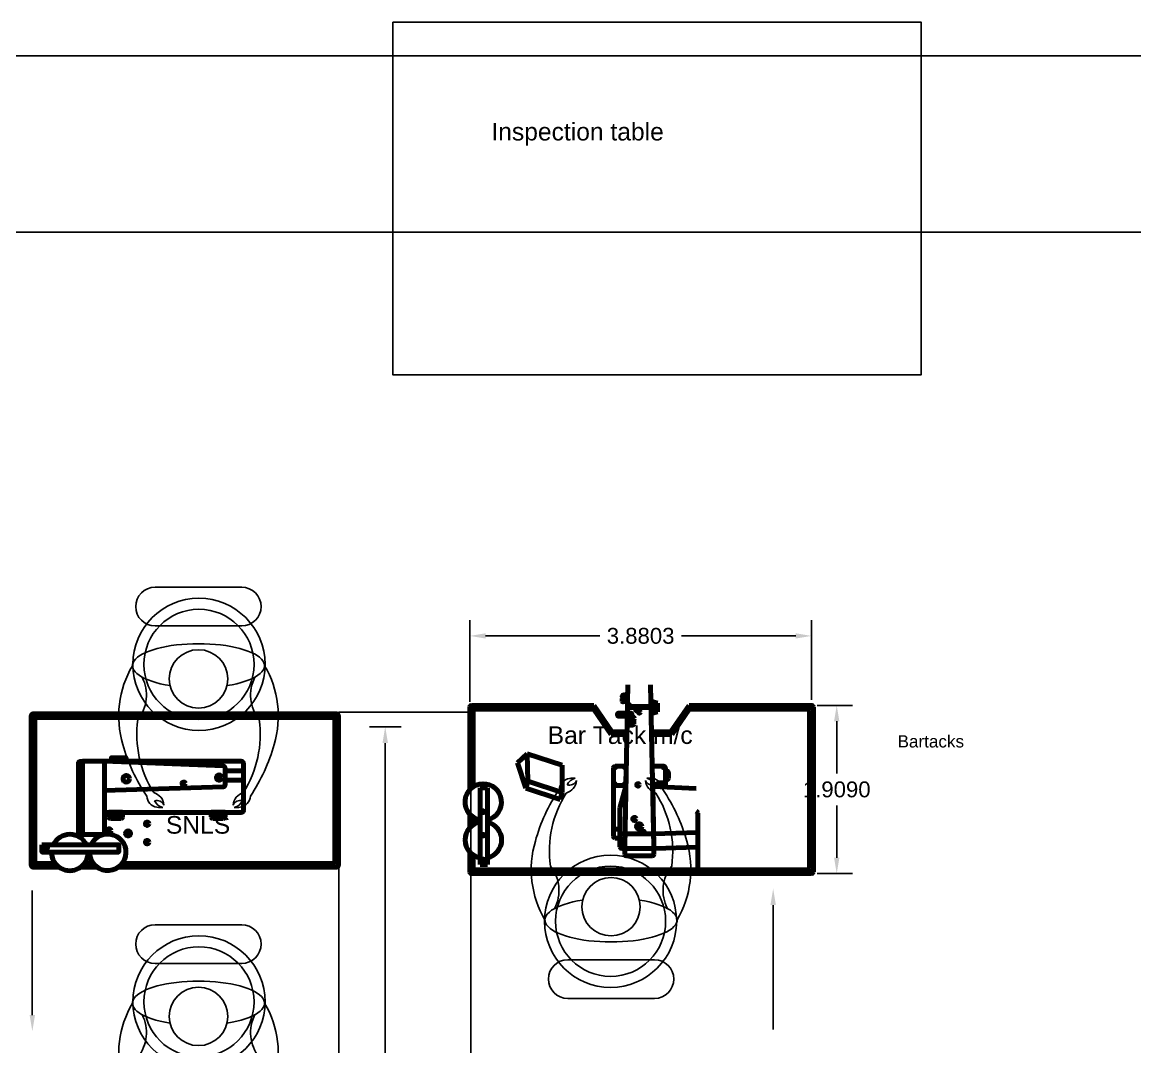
# Model space of a CAD drawing. Header units: feet. Extents: x 200 to 992, y 45 to 257.
# Drawn here: x 416.21 to 428.83, y 203.17 to 214.8 of the extents above; entities that cross this region are included whole.
import ezdxf

# ---------------------------------------------------------------- set-up
doc = ezdxf.new("R2010")
doc.units = ezdxf.units.FT
doc.header["$MEASUREMENT"] = 0
for name, color, linetype in [('assembly operations', 80, 'Continuous'), ('beampillar', 80, 'Continuous'), ('button', 131, 'Continuous'), ('dimension', 100, 'Continuous'), ('machines', 21, 'Continuous'), ('shank', 77, 'Continuous')]:
    doc.layers.add(name, color=color, linetype=linetype)
doc.styles.get("Standard").update_dxf_attribs({"font": 'arial.ttf'})
doc.dimstyles.get("Standard").update_dxf_attribs({"dimtxt": 0.18, "dimasz": 0.18, "dimexe": 0.18, "dimexo": 0.0625, "dimgap": 0.09, "dimtad": 0, "dimtih": 1, "dimtoh": 1, "dimdec": 4, "dimzin": 0, "dimdsep": 46, "dimtxsty": 'Standard', "dimcen": 0.09, "dimadec": 0, "dimazin": 0, "dimtfac": 1, "dimtdec": 4, "dimtofl": 0, "dimtmove": 0, "dimatfit": 3, "dimfxl": 1, "dimtolj": 1, "dimtzin": 0, "dimarcsym": 0})

# ---------------------------------------------------------------- blocks, each defined once
blk = doc.blocks.new('snls block')
at = {"layer": 'machines', "linetype": 'ByBlock', "lineweight": 100}
for p, q in [((54.586, 84.152), (54.586, 84.133)), ((54.586, 84.152), (54.605, 84.152)), ((54.607, 84.133), (54.605, 84.152)), ((54.888, 84.077), (54.681, 84.077)), ((54.889, 83.97), (54.681, 83.97)), ((53.361, 83.553), (53.361, 83.605)), ((53.361, 83.605), (53.517, 83.605)), ((53.378, 83.57), (53.378, 83.605)), ((53.501, 83.605), (53.501, 83.57)), ((53.517, 83.605), (53.517, 83.553)), ((54.524, 83.553), (54.524, 83.605)), ((54.524, 83.605), (54.681, 83.605)), ((54.541, 83.57), (54.541, 83.605)), ((54.664, 83.605), (54.664, 83.57)), ((54.681, 83.605), (54.681, 83.553)), ((53.497, 83.533), (53.382, 83.533)), ((53.48, 83.549), (53.398, 83.549)), ((54.66, 83.533), (54.545, 83.533)), ((54.643, 83.549), (54.562, 83.549))]:
    blk.add_line(p, q, dxfattribs=at)
for points in [[(53.469, 82.981), (55.947, 82.981, 0.414214), (55.968, 83.002), (55.968, 84.703, 0.414214), (55.947, 84.724), (52.502, 84.724, 0.414214), (52.482, 84.703), (52.482, 83.002, 0.414214), (52.502, 82.981), (52.798, 82.981)], [(53.513, 83.023), (55.905, 83.023, 0.414214), (55.926, 83.043), (55.926, 84.662, 0.414214), (55.905, 84.683), (52.544, 84.683, 0.414214), (52.523, 84.662), (52.523, 83.043, 0.414214), (52.544, 83.023), (52.755, 83.023)]]:
    blk.add_lwpolyline(points, format="xyb", dxfattribs=at)
for points in [[(53.557, 84.185), (53.392, 84.185), (53.392, 84.225), (53.557, 84.225)], [(53.505, 84.185), (53.404, 84.185), (53.404, 84.222), (53.505, 84.222)], [(52.603, 83.237), (53.474, 83.237), (53.474, 83.154), (52.603, 83.154)], [(52.603, 83.237), (53.474, 83.237), (53.474, 83.154), (52.603, 83.154)]]:
    blk.add_lwpolyline(points, close=True, dxfattribs=at)
for points in [[(53.063, 83.355), (53.037, 83.355, -0.414214), (53.016, 83.375), (53.016, 84.161, -0.414214), (53.037, 84.182), (53.063, 84.182)], [(53.312, 84.185), (53.063, 84.185), (53.063, 83.355), (53.291, 83.355, 0.414214), (53.312, 83.375)], [(53.312, 84.185), (54.661, 84.131, -0.402601), (54.681, 84.11), (54.681, 83.914, -0.405445), (54.661, 83.893), (53.312, 83.853)], [(53.312, 84.185), (54.868, 84.185, -0.414214), (54.889, 84.164), (54.889, 83.624, -0.414214), (54.868, 83.604), (53.312, 83.604)]]:
    blk.add_lwpolyline(points, format="xyb", close=True, dxfattribs=at)
for points in [[(53.042, 82.981), (53.23, 82.981)], [(53.085, 83.023), (53.186, 83.023)]]:
    blk.add_lwpolyline(points, dxfattribs=at)
for centre, radius in [((53.56, 83.986), 0.0369), ((54.613, 83.999), 0.0303), ((54.212, 83.931), 0.0196), ((53.796, 83.476), 0.0206), ((53.366, 83.399), 0.0206), ((53.58, 83.365), 0.0285), ((52.644, 83.202), 0.0219), ((52.644, 83.202), 0.0219), ((53.796, 83.267), 0.0206)]:
    blk.add_circle(centre, radius, dxfattribs=at)
for centre, radius, start, end in [((53.382, 83.553), 0.0208, 180, 270), ((53.398, 83.57), 0.0208, 180, 270), ((53.48, 83.57), 0.0208, 270, 0), ((53.497, 83.553), 0.0208, 270, 0), ((54.545, 83.553), 0.0208, 180, 270), ((54.562, 83.57), 0.0208, 180, 270), ((54.643, 83.57), 0.0208, 270, 0), ((54.66, 83.553), 0.0208, 270, 0), ((52.92, 83.149), 0.207, 25.1747, 154.8253), ((53.35, 83.151), 0.207, 179.1324, 155.4718), ((52.92, 83.149), 0.207, 178.5457, 1.4543)]:
    blk.add_arc(centre, radius, start, end, dxfattribs=at)
blk = doc.blocks.new('bartack')
at = {"layer": 'button', "lineweight": 100}
for p, q in [((52.829, 67.099), (52.829, 63.24)), ((53.075, 67.12), (52.85, 67.12)), ((52.871, 67.058), (52.871, 63.281)), ((53.038, 67.079), (52.892, 67.079)), ((53.502, 67.12), (53.347, 67.12)), ((53.466, 67.079), (53.384, 67.079)), ((54.718, 67.12), (53.779, 67.12)), ((54.676, 67.079), (53.815, 67.079)), ((54.697, 65.709), (54.697, 67.058)), ((54.738, 65.709), (54.738, 67.099)), ((52.931, 67.002), (53.803, 67.002)), ((52.931, 66.919), (52.931, 67.002)), ((53.803, 67.002), (53.803, 66.919)), ((53.803, 66.919), (52.931, 66.919)), ((53.8, 66.484), (54.085, 66.578)), ((54.188, 66.468), (54.085, 66.578)), ((53.8, 66.484), (53.67, 66.093)), ((53.749, 66.069), (53.879, 66.458)), ((53.879, 66.458), (53.8, 66.484)), ((54.188, 66.468), (53.879, 66.458)), ((53.879, 66.458), (54.188, 66.468)), ((54.061, 66.069), (54.188, 66.468)), ((53.67, 66.093), (53.749, 66.069)), ((53.749, 66.069), (54.061, 66.069)), ((54.406, 65.515), (54.697, 65.709)), ((54.738, 65.709), (54.44, 65.505)), ((54.738, 65.709), (54.697, 65.709)), ((53.134, 65.414), (53.571, 65.414)), ((53.233, 65.414), (53.233, 65.468)), ((53.253, 65.489), (54.028, 65.489)), ((53.279, 65.357), (53.279, 65.414)), ((53.332, 65.414), (53.332, 65.489)), ((53.819, 65.346), (53.571, 65.414)), ((53.828, 65.346), (53.828, 65.489)), ((54.049, 65.468), (54.049, 65.342)), ((54.406, 65.335), (54.406, 65.515)), ((54.44, 65.335), (54.44, 65.505)), ((53.03, 65.339), (53.03, 65.049)), ((53.093, 65.36), (53.051, 65.36)), ((53.113, 65.38), (53.113, 65.393)), ((53.113, 65.049), (53.113, 65.339)), ((53.113, 65.049), (53.113, 65.339)), ((53.134, 65.36), (54.972, 65.324)), ((53.819, 65.346), (53.134, 65.36)), ((53.279, 65.031), (53.279, 65.357)), ((54.049, 65.342), (53.594, 65.352)), ((53.819, 65.347), (53.819, 65.346)), ((54.515, 65.301), (54.515, 65.266)), ((54.515, 65.266), (54.515, 65.287)), ((54.535, 65.309), (54.524, 65.309)), ((54.543, 65.295), (54.543, 65.301)), ((54.574, 65.287), (54.552, 65.287)), ((54.713, 65.066), (54.713, 65.324)), ((54.713, 65.32), (54.713, 65.32)), ((54.713, 65.312), (54.713, 65.078)), ((54.725, 65.065), (54.725, 65.329)), ((54.778, 65.376), (54.778, 65.384)), ((54.778, 65.341), (54.778, 65.343)), ((54.783, 65.389), (54.816, 65.389)), ((54.816, 65.372), (54.783, 65.372)), ((54.783, 65.347), (54.816, 65.347)), ((54.816, 65.337), (54.783, 65.337)), ((54.784, 65.347), (54.795, 65.372)), ((54.817, 65.347), (54.784, 65.347)), ((54.785, 65.351), (54.815, 65.351)), ((54.787, 65.354), (54.813, 65.354)), ((54.788, 65.357), (54.812, 65.357)), ((54.79, 65.361), (54.81, 65.361)), ((54.791, 65.364), (54.808, 65.364)), ((54.792, 65.337), (54.792, 65.327)), ((54.793, 65.368), (54.805, 65.368)), ((54.795, 65.372), (54.795, 65.372)), ((54.795, 65.372), (54.803, 65.372)), ((54.803, 65.372), (54.817, 65.347)), ((54.806, 65.337), (54.806, 65.327)), ((54.82, 65.384), (54.82, 65.376)), ((54.82, 65.343), (54.82, 65.341)), ((54.832, 65.342), (54.832, 65.327)), ((54.849, 65.342), (54.849, 65.326)), ((54.574, 65.257), (54.524, 65.257)), ((54.524, 65.257), (54.543, 65.257)), ((54.972, 65.066), (53.134, 65.028)), ((53.819, 65.042), (53.134, 65.028)), ((53.279, 65.031), (53.297, 64.53)), ((53.598, 65.037), (54.049, 65.047)), ((53.796, 64.55), (53.819, 65.042)), ((54.049, 65.047), (54.049, 64.92)), ((54.406, 64.824), (54.406, 65.054)), ((54.44, 64.835), (54.44, 65.054)), ((54.664, 64.988), (54.645, 65.059)), ((54.684, 64.988), (54.673, 65.06)), ((54.7, 64.988), (54.696, 65.06)), ((54.714, 64.988), (54.712, 65.06)), ((54.713, 65.078), (54.713, 65.066)), ((54.725, 65.065), (54.725, 64.988)), ((54.739, 64.988), (54.742, 65.061)), ((54.752, 64.988), (54.765, 65.061)), ((54.785, 65.062), (54.765, 64.988)), ((53.051, 65.028), (53.093, 65.028)), ((53.114, 65.007), (53.13, 64.55)), ((53.858, 64.976), (53.816, 64.976)), ((53.858, 64.899), (53.858, 64.976)), ((54.765, 64.988), (54.664, 64.988)), ((54.028, 64.899), (53.812, 64.899)), ((53.889, 64.886), (53.889, 64.899)), ((53.889, 64.899), (53.996, 64.899)), ((53.904, 64.888), (53.904, 64.899)), ((53.904, 64.899), (53.978, 64.899)), ((53.975, 64.865), (53.91, 64.865)), ((53.97, 64.88), (53.912, 64.88)), ((53.978, 64.899), (53.978, 64.888)), ((53.996, 64.899), (53.996, 64.886)), ((54.697, 64.63), (54.406, 64.824)), ((54.738, 64.63), (54.44, 64.835)), ((52.892, 64.53), (53.516, 64.53)), ((54.697, 63.281), (54.697, 64.63)), ((54.697, 64.63), (54.738, 64.63)), ((54.738, 63.24), (54.738, 64.63)), ((52.85, 63.219), (54.718, 63.219)), ((52.892, 63.261), (54.676, 63.261))]:
    blk.add_line(p, q, dxfattribs=at)
for points in [[(54.617, 65.406), (54.617, 65.434, -0.414214), (54.625, 65.442), (54.642, 65.442, -0.414214), (54.65, 65.434), (54.65, 65.406)], [(54.65, 65.287), (54.65, 65.406), (54.617, 65.406), (54.617, 65.287, 0.414214), (54.625, 65.278), (54.642, 65.278, 0.414214)], [(54.863, 65.346), (54.863, 65.349, 0.414214), (54.858, 65.353), (54.825, 65.353, 0.414214), (54.82, 65.349), (54.82, 65.346, 0.414214), (54.825, 65.342), (54.858, 65.342, 0.414214)], [(54.823, 65.376), (54.823, 65.377, -0.414214), (54.827, 65.381), (54.853, 65.381, -0.414214), (54.857, 65.377), (54.857, 65.376, -0.414214), (54.853, 65.372), (54.827, 65.372, -0.414214)], [(54.832, 65.381), (54.832, 65.384, -0.414214), (54.836, 65.388), (54.844, 65.388, -0.414214), (54.849, 65.384), (54.849, 65.381)]]:
    blk.add_lwpolyline(points, format="xyb", close=True, dxfattribs=at)
blk.add_lwpolyline([(54.849, 65.353), (54.849, 65.372), (54.832, 65.372), (54.832, 65.353)], close=True, dxfattribs=at)
for centre, radius in [((52.972, 66.967), 0.0219), ((53.265, 66.965), 0.0106), ((53.531, 66.965), 0.0106), ((53.845, 65.474), 0.00605), ((54.036, 65.468), 0.00605), ((53.845, 65.359), 0.00605), ((54.036, 65.359), 0.00605), ((54.59, 65.272), 0.0213), ((54.634, 65.294), 0.00605), ((54.741, 65.311), 0.00605), ((53.298, 65.149), 0.0145), ((53.365, 65.196), 0.0305), ((53.365, 65.196), 0.00752), ((53.45, 65.25), 0.0191), ((53.836, 65.21), 0.0151), ((54.59, 65.272), 0.0083), ((54.661, 65.194), 0.0118), ((54.688, 65.221), 0.0145), ((54.714, 65.235), 0.00605), ((53.845, 64.992), 0.00605), ((53.845, 64.962), 0.00605), ((54.036, 64.919), 0.00605)]:
    blk.add_circle(centre, radius, dxfattribs=at)
for centre, radius, start, end in [((52.85, 67.099), 0.0208, 90, 180), ((52.892, 67.058), 0.0208, 90, 180), ((53.211, 66.964), 0.207, 10.6443, 169.3557), ((53.641, 66.966), 0.207, 193.0338, 169.952), ((54.676, 67.058), 0.0208, 0, 90), ((54.718, 67.099), 0.0208, 0, 90), ((53.211, 66.964), 0.207, 192.4324, 347.5676), ((53.134, 65.393), 0.0208, 90, 180), ((53.253, 65.468), 0.0208, 90, 180), ((54.028, 65.468), 0.0208, 0, 90), ((53.051, 65.339), 0.0208, 90, 180), ((53.093, 65.339), 0.0208, 0, 90), ((53.134, 65.38), 0.0207, 180, 268.8823), ((53.134, 65.339), 0.0208, 88.8865, 180), ((54.524, 65.301), 0.0083, 90, 180), ((54.535, 65.301), 0.0083, 0, 90), ((54.552, 65.295), 0.0083, 180, 270), ((54.783, 65.384), 0.00415, 90, 180), ((54.783, 65.376), 0.00415, 180, 270), ((54.783, 65.343), 0.00415, 90, 180), ((54.783, 65.341), 0.00415, 180, 270), ((54.816, 65.384), 0.00415, 0, 90), ((54.816, 65.376), 0.00415, 270, 0), ((54.816, 65.343), 0.00415, 0, 90), ((54.816, 65.341), 0.00415, 270, 0), ((54.524, 65.266), 0.0083, 180, 270), ((53.051, 65.049), 0.0208, 180, 270), ((53.093, 65.049), 0.0208, 270, 0), ((53.134, 65.049), 0.0207, 180, 271.1564), ((53.135, 65.008), 0.0208, 91.1172, 182.0583), ((54.028, 64.92), 0.0208, 270, 0), ((53.91, 64.886), 0.0208, 180, 270), ((53.912, 64.888), 0.0083, 180, 270), ((53.97, 64.888), 0.0083, 270, 0), ((53.975, 64.886), 0.0208, 270, 0), ((52.892, 64.55), 0.0208, 180, 270), ((52.892, 64.551), 0.0208, 182.0583, 270), ((53.516, 64.551), 0.0208, 270, 357.3711), ((52.892, 63.281), 0.0208, 180, 270), ((54.676, 63.281), 0.0208, 270, 0), ((52.85, 63.24), 0.0208, 180, 270), ((54.718, 63.24), 0.0208, 270, 0)]:
    blk.add_arc(centre, radius, start, end, dxfattribs=at)
blk = doc.blocks.new('*D21')
at = {"color": 0, "linetype": 'ByBlock', "lineweight": -2, "transparency": 16777216}
for p, q in [((-139.074, 65.223), (-138.671, 65.223)), ((-138.851, 65.043), (-138.851, 64.45)), ((-138.851, 63.494), (-138.851, 64.086)), ((-139.074, 63.314), (-138.671, 63.314))]:
    blk.add_line(p, q, dxfattribs=at)
at = {"color": 0, "linetype": 'ByBlock', "transparency": 16777216}
for points in [[(-138.881, 65.043), (-138.821, 65.043), (-138.851, 65.223)], [(-138.881, 63.494), (-138.821, 63.494), (-138.851, 63.314)]]:
    blk.add_solid(points, dxfattribs=at)
at = {"layer": 'Defpoints', "color": 0, "linetype": 'ByBlock', "transparency": 16777216}
for p in [(-139.137, 65.223), (-139.137, 63.314), (-138.851, 63.314)]:
    blk.add_point(p, dxfattribs=at)
at = {"color": 0, "linetype": 'ByBlock', "transparency": 16777216, "insert": (-138.851, 64.268), "char_height": 0.18, "attachment_point": 5}
blk.add_mtext('\\A1;1.9090', dxfattribs=at)
blk = doc.blocks.new('*D22')
at = {"color": 0, "linetype": 'ByBlock', "lineweight": -2, "transparency": 16777216}
for p, q in [((-143.017, 65.264), (-143.017, 66.191)), ((-139.137, 65.285), (-139.137, 66.191)), ((-142.837, 66.011), (-141.541, 66.011)), ((-139.317, 66.011), (-140.614, 66.011))]:
    blk.add_line(p, q, dxfattribs=at)
at = {"color": 0, "linetype": 'ByBlock', "transparency": 16777216}
for points in [[(-142.837, 66.041), (-142.837, 65.981), (-143.017, 66.011)], [(-139.317, 66.041), (-139.317, 65.981), (-139.137, 66.011)]]:
    blk.add_solid(points, dxfattribs=at)
at = {"layer": 'Defpoints', "color": 0, "linetype": 'ByBlock', "transparency": 16777216}
for p in [(-139.137, 66.011), (-143.017, 65.202), (-139.137, 65.223)]:
    blk.add_point(p, dxfattribs=at)
at = {"color": 0, "linetype": 'ByBlock', "transparency": 16777216, "insert": (-141.077, 66.011), "char_height": 0.18, "attachment_point": 5}
blk.add_mtext('\\A1;3.8803', dxfattribs=at)
blk = doc.blocks.new('arrow2')
at = {"linetype": 'ByBlock', "lineweight": -2}
blk.add_line((30.144, 77.655), (30.504, 77.655), dxfattribs=at)
blk.add_lwpolyline([(30.324, 77.47), (30.324, 65.792)], dxfattribs=at)
at = {"linetype": 'ByBlock'}
blk.add_solid([(30.293, 77.47), (30.324, 77.655), (30.355, 77.47)], dxfattribs=at)
blk = doc.blocks.new('sewing line')
at = {"linetype": 'ByBlock'}
blk.add_lwpolyline([(-143.89099, 72.97543), (-137.89099, 72.97543), (-137.89099, 68.97543), (-143.89099, 68.97543)], close=True, dxfattribs=at)
for points in [[(-146.58825, 66.56349), (-145.60395, 66.56349)], [(-145.60395, 66.12416), (-146.58825, 66.12416)], [(-143.00379, 2.03551), (-143.00379, 65.14488), (-144.50379, 65.14488), (-144.50379, 2.03551)], [(-146.58825, 62.73349), (-145.60395, 62.73349)], [(-145.60395, 62.29416), (-146.58825, 62.29416)], [(-141.90364, 62.3362), (-140.91934, 62.3362)], [(-140.91934, 61.89687), (-141.90364, 61.89687)]]:
    blk.add_lwpolyline(points)
at = {"linetype": 'ByBlock', "lineweight": -2}
for points in [[(-147.98115, 61.70751), (-147.98115, 63.12097)], [(-139.57244, 62.95683), (-139.57244, 61.54338)]]:
    blk.add_lwpolyline(points, dxfattribs=at)
for centre, radius in [((-146.08995, 65.68791), 0.75), ((-146.08995, 65.68791), 0.625), ((-146.09483, 65.52272), 0.3314), ((-141.41764, 62.77245), 0.75), ((-141.41764, 62.77245), 0.625), ((-141.41276, 62.93764), 0.3314), ((-146.08995, 61.85791), 0.75), ((-146.08995, 61.85791), 0.625), ((-146.09483, 61.69272), 0.3314)]:
    blk.add_circle(centre, radius)
for centre, radius, start, end in [((-146.58825, 66.34383), 0.21966, 90, 270), ((-145.60395, 66.34383), 0.21966, 270, 90), ((-145.87132, 65.10091), 1.12909, 149.566063, 196.497517), ((-146.31834, 65.10091), 1.12909, 343.502483, 30.433937), ((-147.12616, 65.33834), 0.44097, 321.008421, 27.632528), ((-145.0635, 65.33834), 0.44097, 152.367472, 218.991579), ((-145.56376, 64.89237), 1.23125, 172.133942, 212.405248), ((-146.6259, 64.89237), 1.23125, 327.594752, 7.866058), ((-145.09322, 65.28412), 1.92771, 195.151137, 214.435473), ((-147.09644, 65.28412), 1.92771, 325.564527, 344.848863), ((-141.86066, 64.25554), 0.14081, 100.122504, 175.609876), ((-141.96501, 64.38234), 0.16061, 285.828882, 355.212594), ((-141.78159, 64.2545), 0.1464, 104.680297, 152.481191), ((-141.88539, 64.40741), 0.08916, 253.018909, 334.439991), ((-141.83096, 63.67739), 0.71883, 89.022524, 94.34402), ((-140.94013, 64.40741), 0.08916, 205.560009, 286.981091), ((-140.86051, 64.38234), 0.16061, 184.787406, 254.171118), ((-140.99456, 63.67739), 0.71883, 85.65598, 90.977476), ((-141.04393, 64.2545), 0.1464, 27.518809, 75.319703), ((-140.96486, 64.25554), 0.14081, 4.390124, 79.877496), ((-146.54273, 64.20482), 0.14081, 184.390124, 259.877496), ((-146.64708, 64.07802), 0.16061, 4.787406, 74.171118), ((-145.54258, 64.07802), 0.16061, 105.828882, 175.212594), ((-145.64693, 64.20482), 0.14081, 280.122504, 355.609876), ((-140.41115, 63.17624), 1.92771, 145.564527, 164.848863), ((-140.88169, 63.56799), 1.23125, 147.594752, 187.866058), ((-141.94383, 63.56799), 1.23125, 352.133942, 32.405248), ((-142.41437, 63.17624), 1.92771, 15.151137, 34.435473), ((-146.56746, 64.05295), 0.08916, 25.560009, 106.981091), ((-146.46366, 64.20586), 0.1464, 207.518809, 255.319703), ((-146.51303, 64.78297), 0.71883, 265.65598, 270.977476), ((-145.6222, 64.05295), 0.08916, 73.018909, 154.439991), ((-145.726, 64.20586), 0.1464, 284.680297, 332.481191), ((-145.67663, 64.78297), 0.71883, 269.022524, 274.34402), ((-141.18924, 63.35945), 1.12909, 163.502483, 210.433937), ((-141.63627, 63.35945), 1.12909, 329.566063, 16.497517), ((-142.44409, 63.12202), 0.44097, 332.367472, 38.991579), ((-140.38143, 63.12202), 0.44097, 141.008421, 207.632528), ((-146.58825, 62.51383), 0.21966, 90, 270), ((-145.60395, 62.51383), 0.21966, 270, 90), ((-141.90364, 62.11653), 0.21966, 90, 270), ((-140.91934, 62.11653), 0.21966, 270, 90), ((-145.87132, 61.27091), 1.12909, 149.566063, 196.497517), ((-146.31834, 61.27091), 1.12909, 343.502483, 30.433937), ((-147.12616, 61.50834), 0.44097, 321.008421, 27.632528), ((-145.0635, 61.50834), 0.44097, 152.367472, 218.991579)]:
    blk.add_arc(centre, radius, start, end)
for centre, major_axis in [((-146.09483, 65.67285), (-0.75, 0)), ((-141.41276, 62.78751), (0.75, 0)), ((-146.09483, 61.84285), (-0.75, 0))]:
    blk.add_ellipse(centre, major_axis=major_axis, ratio=0.33333333, start_param=2.01554376, end_param=7.4092342)
at = {"linetype": 'ByBlock'}
for points in [[(-139.5416, 62.95683), (-139.57244, 63.14183), (-139.60327, 62.95683)], [(-147.95032, 61.70751), (-147.98115, 61.52251), (-148.01198, 61.70751)]]:
    blk.add_solid(points, dxfattribs=at)
blk.add_blockref('snls block', (-200.47484, -19.59604))
at = {"layer": 'button', "rotation": 90.00000000000024}
blk.add_blockref('bartack', (-75.8972, 10.48428), dxfattribs=at)
at = {"layer": 'dimension', "linetype": 'ByBlock'}
blk.add_blockref('arrow2', (-174.29967, -12.67442), dxfattribs=at)
at = {"linetype": 'ByBlock', "insert": (-142.7707, 71.83381), "char_height": 0.2, "attachment_point": 1}
blk.add_mtext_dynamic_manual_height_columns('Inspection table', width=3.4853772, gutter_width=1, heights=[0], dxfattribs=at)
at = {"char_height": 0.2, "attachment_point": 1}
for s, width, insert in [('Bar Tack m/c', 1.7662717, (-142.13168, 64.98511)), ('SNLS', 0.9053555, (-146.46485, 63.96672))]:
    blk.add_mtext_dynamic_manual_height_columns(s, width=width, gutter_width=1, heights=[0], dxfattribs=dict(at, insert=insert))
at = {"layer": 'assembly operations', "linetype": 'ByBlock', "insert": (-138.16047, 64.88372), "char_height": 0.138888, "width": 1.0758355, "attachment_point": 1}
blk.add_mtext('Bartacks ', dxfattribs=at)
at = {"linetype": 'ByBlock'}
dim = blk.add_linear_dim(base=(-139.1369664457, 66.0111246531), p1=(-143.0172164457, 65.2018985541), p2=(-139.1369664457, 65.2226485541), dimstyle='Standard', dxfattribs=at)
dim.commit()
dim.dimension.update_dxf_attribs({"geometry": '*D22', "text_midpoint": (-141.0770914457, 66.0111246531)})
dim = blk.add_linear_dim(base=(-138.85108, 63.31365), p1=(-139.13697, 65.22265), p2=(-139.13697, 63.31365), angle=90, dimstyle='Standard', dxfattribs=at)
dim.commit()
dim.dimension.update_dxf_attribs({"geometry": '*D21', "text_midpoint": (-138.85108, 64.26815)})

msp = doc.modelspace()

# ---------------------------------------------------------------- linework, layer by layer
at = {"layer": 'beampillar', "linetype": 'ByBlock'}
for p, q in [((199.8173, 214.41766), (457.29065, 214.41766)), ((199.8173, 212.41766), (457.29065, 212.41766))]:
    msp.add_line(p, q, dxfattribs=at)

# ---------------------------------------------------------------- block references
at = {"layer": 'shank', "linetype": 'ByBlock'}
msp.add_blockref('sewing line', (564.30243, 141.82378), dxfattribs=at)

doc.saveas('drawing.dxf')
